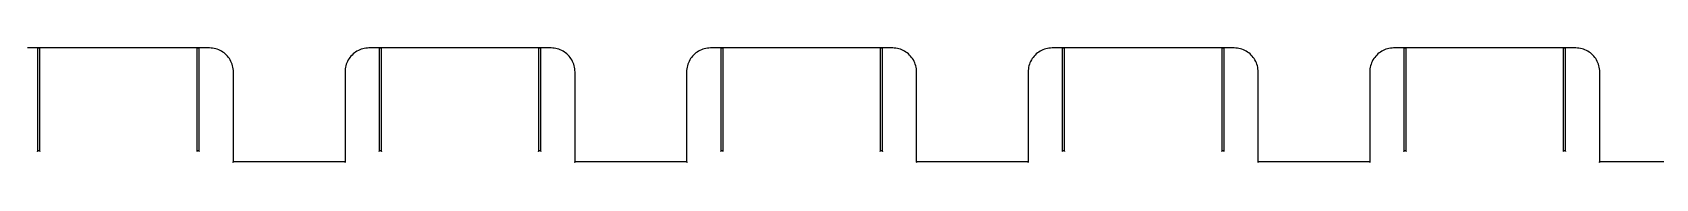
# Model space of a CAD drawing. Extents: x -4034 to 1909, y -3277 to 6509.
# Drawn here: x 149.2 to 290.3, y 1616.7 to 1626.7 of the extents above; entities that cross this region are included whole.
import ezdxf

# ---------------------------------------------------------------- set-up
doc = ezdxf.new("R2010")
doc.units = 0
doc.layers.add('Layer_1', color=7, linetype='CONTINUOUS')

msp = doc.modelspace()

# ---------------------------------------------------------------- linework, layer by layer
at = {"layer": 'Layer_1', "color": 7}
for points in [[(149.72, 1626.6743), (148.73, 1626.6743)], [(149.62, 1626.5743), (149.62, 1617.6642)], [(163.58, 1626.6743), (149.72, 1626.6743)], [(149.82, 1617.6642), (149.82, 1626.5743)], [(163.48, 1626.5743), (163.48, 1617.6642)], [(164.57, 1626.6743), (163.58, 1626.6743)], [(163.68, 1617.6642), (163.68, 1626.5743)], [(179.42, 1626.6743), (178.43, 1626.6743)], [(179.32, 1626.5743), (179.32, 1617.6642)], [(193.28, 1626.6743), (179.42, 1626.6743)], [(179.52, 1617.6642), (179.52, 1626.5743)], [(193.18, 1626.5743), (193.18, 1617.6642)], [(194.27, 1626.6743), (193.28, 1626.6743)], [(193.38, 1617.6642), (193.38, 1626.5743)], [(209.12, 1626.6743), (208.13, 1626.6743)], [(209.02, 1626.5743), (209.02, 1617.6642)], [(222.98, 1626.6743), (209.12, 1626.6743)], [(209.22, 1617.6642), (209.22, 1626.5743)], [(222.88, 1626.5743), (222.88, 1617.6642)], [(223.97, 1626.6743), (222.98, 1626.6743)], [(223.08, 1617.6642), (223.08, 1626.5743)], [(238.82, 1626.6743), (237.83, 1626.6743)], [(238.72, 1626.5743), (238.72, 1617.6642)], [(252.68, 1626.6743), (238.82, 1626.6743)], [(238.92, 1617.6642), (238.92, 1626.5743)], [(252.58, 1626.5743), (252.58, 1617.6642)], [(253.67, 1626.6743), (252.68, 1626.6743)], [(252.78, 1617.6642), (252.78, 1626.5743)], [(268.52, 1626.6743), (267.53, 1626.6743)], [(268.42, 1626.5743), (268.42, 1617.6642)], [(282.38, 1626.6743), (268.52, 1626.6743)], [(268.62, 1617.6642), (268.62, 1626.5743)], [(282.28, 1626.5743), (282.28, 1617.6642)], [(283.37, 1626.6743), (282.38, 1626.6743)], [(282.48, 1617.6642), (282.48, 1626.5743)], [(176.35, 1624.5943), (176.35, 1616.7742), (166.65, 1616.7742), (166.65, 1624.5943)], [(206.05, 1624.5943), (206.05, 1616.7742), (196.35, 1616.7742), (196.35, 1624.5943)], [(235.75, 1624.5943), (235.75, 1616.7742), (226.05, 1616.7742), (226.05, 1624.5943)], [(265.45, 1624.5943), (265.45, 1616.7742), (255.75, 1616.7742), (255.75, 1624.5943)], [(295.15, 1624.5943), (295.15, 1616.7742), (285.45, 1616.7742), (285.45, 1624.5943)]]:
    msp.add_lwpolyline(points, dxfattribs=at)
for points in [[(149.72, 1626.6743), (149.665, 1626.6743), (149.62, 1626.6293), (149.62, 1626.5743)], [(149.82, 1626.5743), (149.82, 1626.6293), (149.775, 1626.6743), (149.72, 1626.6743)], [(163.58, 1626.6743), (163.525, 1626.6743), (163.48, 1626.6293), (163.48, 1626.5743)], [(163.68, 1626.5743), (163.68, 1626.6293), (163.635, 1626.6743), (163.58, 1626.6743)], [(165.61, 1626.3953), (165.294, 1626.5783), (164.935, 1626.6743), (164.57, 1626.6743)], [(166.371, 1625.6343), (166.189, 1625.9503), (165.926, 1626.2123), (165.61, 1626.3953)], [(177.39, 1626.3953), (177.074, 1626.2123), (176.811, 1625.9503), (176.629, 1625.6343)], [(178.43, 1626.6743), (178.065, 1626.6743), (177.706, 1626.5783), (177.39, 1626.3953)], [(179.42, 1626.6743), (179.365, 1626.6743), (179.32, 1626.6293), (179.32, 1626.5743)], [(179.52, 1626.5743), (179.52, 1626.6293), (179.475, 1626.6743), (179.42, 1626.6743)], [(193.28, 1626.6743), (193.225, 1626.6743), (193.18, 1626.6293), (193.18, 1626.5743)], [(193.38, 1626.5743), (193.38, 1626.6293), (193.335, 1626.6743), (193.28, 1626.6743)], [(195.31, 1626.3953), (194.994, 1626.5783), (194.635, 1626.6743), (194.27, 1626.6743)], [(196.071, 1625.6343), (195.889, 1625.9503), (195.626, 1626.2123), (195.31, 1626.3953)], [(207.09, 1626.3953), (206.774, 1626.2123), (206.511, 1625.9503), (206.329, 1625.6343)], [(208.13, 1626.6743), (207.765, 1626.6743), (207.406, 1626.5783), (207.09, 1626.3953)], [(209.12, 1626.6743), (209.065, 1626.6743), (209.02, 1626.6293), (209.02, 1626.5743)], [(209.22, 1626.5743), (209.22, 1626.6293), (209.175, 1626.6743), (209.12, 1626.6743)], [(222.98, 1626.6743), (222.925, 1626.6743), (222.88, 1626.6293), (222.88, 1626.5743)], [(223.08, 1626.5743), (223.08, 1626.6293), (223.035, 1626.6743), (222.98, 1626.6743)], [(225.01, 1626.3953), (224.694, 1626.5783), (224.335, 1626.6743), (223.97, 1626.6743)], [(225.771, 1625.6343), (225.589, 1625.9503), (225.326, 1626.2123), (225.01, 1626.3953)], [(236.79, 1626.3953), (236.474, 1626.2123), (236.211, 1625.9503), (236.029, 1625.6343)], [(237.83, 1626.6743), (237.465, 1626.6743), (237.106, 1626.5783), (236.79, 1626.3953)], [(238.82, 1626.6743), (238.765, 1626.6743), (238.72, 1626.6293), (238.72, 1626.5743)], [(238.92, 1626.5743), (238.92, 1626.6293), (238.875, 1626.6743), (238.82, 1626.6743)], [(252.68, 1626.6743), (252.625, 1626.6743), (252.58, 1626.6293), (252.58, 1626.5743)], [(252.78, 1626.5743), (252.78, 1626.6293), (252.735, 1626.6743), (252.68, 1626.6743)], [(254.71, 1626.3953), (254.394, 1626.5783), (254.035, 1626.6743), (253.67, 1626.6743)], [(255.471, 1625.6343), (255.289, 1625.9503), (255.026, 1626.2123), (254.71, 1626.3953)], [(266.49, 1626.3953), (266.174, 1626.2123), (265.911, 1625.9503), (265.729, 1625.6343)], [(267.53, 1626.6743), (267.165, 1626.6743), (266.806, 1626.5783), (266.49, 1626.3953)], [(268.52, 1626.6743), (268.465, 1626.6743), (268.42, 1626.6293), (268.42, 1626.5743)], [(268.62, 1626.5743), (268.62, 1626.6293), (268.575, 1626.6743), (268.52, 1626.6743)], [(282.38, 1626.6743), (282.325, 1626.6743), (282.28, 1626.6293), (282.28, 1626.5743)], [(282.48, 1626.5743), (282.48, 1626.6293), (282.435, 1626.6743), (282.38, 1626.6743)], [(284.41, 1626.3953), (284.094, 1626.5783), (283.735, 1626.6743), (283.37, 1626.6743)], [(285.171, 1625.6343), (284.989, 1625.9503), (284.726, 1626.2123), (284.41, 1626.3953)], [(166.65, 1624.5943), (166.65, 1624.9593), (166.554, 1625.3173), (166.371, 1625.6343)], [(176.629, 1625.6343), (176.446, 1625.3173), (176.35, 1624.9593), (176.35, 1624.5943)], [(196.35, 1624.5943), (196.35, 1624.9593), (196.254, 1625.3173), (196.071, 1625.6343)], [(206.329, 1625.6343), (206.146, 1625.3173), (206.05, 1624.9593), (206.05, 1624.5943)], [(226.05, 1624.5943), (226.05, 1624.9593), (225.954, 1625.3173), (225.771, 1625.6343)], [(236.029, 1625.6343), (235.846, 1625.3173), (235.75, 1624.9593), (235.75, 1624.5943)], [(255.75, 1624.5943), (255.75, 1624.9593), (255.654, 1625.3173), (255.471, 1625.6343)], [(265.729, 1625.6343), (265.546, 1625.3173), (265.45, 1624.9593), (265.45, 1624.5943)], [(285.45, 1624.5943), (285.45, 1624.9593), (285.354, 1625.3173), (285.171, 1625.6343)], [(149.62, 1617.6642), (149.62, 1617.6812), (149.625, 1617.6982), (149.633, 1617.7142)], [(149.633, 1617.7142), (149.642, 1617.7292), (149.655, 1617.7412), (149.67, 1617.7502)], [(149.67, 1617.7502), (149.685, 1617.7602), (149.702, 1617.7642), (149.72, 1617.7642)], [(149.72, 1617.7642), (149.738, 1617.7642), (149.755, 1617.7642), (149.77, 1617.7502)], [(149.77, 1617.7502), (149.785, 1617.7402), (149.798, 1617.7292), (149.807, 1617.7142)], [(149.807, 1617.7142), (149.815, 1617.6982), (149.82, 1617.6812), (149.82, 1617.6642)], [(163.48, 1617.6642), (163.48, 1617.6812), (163.485, 1617.6982), (163.493, 1617.7142)], [(163.493, 1617.7142), (163.502, 1617.7292), (163.515, 1617.7412), (163.53, 1617.7502)], [(163.53, 1617.7502), (163.545, 1617.7602), (163.562, 1617.7642), (163.58, 1617.7642)], [(163.58, 1617.7642), (163.598, 1617.7642), (163.615, 1617.7642), (163.63, 1617.7502)], [(163.63, 1617.7502), (163.645, 1617.7402), (163.658, 1617.7292), (163.667, 1617.7142)], [(163.667, 1617.7142), (163.675, 1617.6982), (163.68, 1617.6812), (163.68, 1617.6642)], [(179.32, 1617.6642), (179.32, 1617.6812), (179.325, 1617.6982), (179.333, 1617.7142)], [(179.333, 1617.7142), (179.342, 1617.7292), (179.355, 1617.7412), (179.37, 1617.7502)], [(179.37, 1617.7502), (179.385, 1617.7602), (179.402, 1617.7642), (179.42, 1617.7642)], [(179.42, 1617.7642), (179.438, 1617.7642), (179.455, 1617.7642), (179.47, 1617.7502)], [(179.47, 1617.7502), (179.485, 1617.7402), (179.498, 1617.7292), (179.507, 1617.7142)], [(179.507, 1617.7142), (179.515, 1617.6982), (179.52, 1617.6812), (179.52, 1617.6642)], [(193.18, 1617.6642), (193.18, 1617.6812), (193.185, 1617.6982), (193.193, 1617.7142)], [(193.193, 1617.7142), (193.202, 1617.7292), (193.215, 1617.7412), (193.23, 1617.7502)], [(193.23, 1617.7502), (193.245, 1617.7602), (193.262, 1617.7642), (193.28, 1617.7642)], [(193.28, 1617.7642), (193.298, 1617.7642), (193.315, 1617.7642), (193.33, 1617.7502)], [(193.33, 1617.7502), (193.345, 1617.7402), (193.358, 1617.7292), (193.367, 1617.7142)], [(193.367, 1617.7142), (193.375, 1617.6982), (193.38, 1617.6812), (193.38, 1617.6642)], [(209.02, 1617.6642), (209.02, 1617.6812), (209.025, 1617.6982), (209.033, 1617.7142)], [(209.033, 1617.7142), (209.042, 1617.7292), (209.055, 1617.7412), (209.07, 1617.7502)], [(209.07, 1617.7502), (209.085, 1617.7602), (209.102, 1617.7642), (209.12, 1617.7642)], [(209.12, 1617.7642), (209.138, 1617.7642), (209.155, 1617.7642), (209.17, 1617.7502)], [(209.17, 1617.7502), (209.185, 1617.7402), (209.198, 1617.7292), (209.207, 1617.7142)], [(209.207, 1617.7142), (209.215, 1617.6982), (209.22, 1617.6812), (209.22, 1617.6642)], [(222.88, 1617.6642), (222.88, 1617.6812), (222.885, 1617.6982), (222.893, 1617.7142)], [(222.893, 1617.7142), (222.902, 1617.7292), (222.915, 1617.7412), (222.93, 1617.7502)], [(222.93, 1617.7502), (222.945, 1617.7602), (222.962, 1617.7642), (222.98, 1617.7642)], [(222.98, 1617.7642), (222.998, 1617.7642), (223.015, 1617.7642), (223.03, 1617.7502)], [(223.03, 1617.7502), (223.045, 1617.7402), (223.058, 1617.7292), (223.067, 1617.7142)], [(223.067, 1617.7142), (223.075, 1617.6982), (223.08, 1617.6812), (223.08, 1617.6642)], [(238.72, 1617.6642), (238.72, 1617.6812), (238.725, 1617.6982), (238.733, 1617.7142)], [(238.733, 1617.7142), (238.742, 1617.7292), (238.755, 1617.7412), (238.77, 1617.7502)], [(238.77, 1617.7502), (238.785, 1617.7602), (238.802, 1617.7642), (238.82, 1617.7642)], [(238.82, 1617.7642), (238.838, 1617.7642), (238.855, 1617.7642), (238.87, 1617.7502)], [(238.87, 1617.7502), (238.885, 1617.7402), (238.898, 1617.7292), (238.907, 1617.7142)], [(238.907, 1617.7142), (238.915, 1617.6982), (238.92, 1617.6812), (238.92, 1617.6642)], [(252.58, 1617.6642), (252.58, 1617.6812), (252.585, 1617.6982), (252.593, 1617.7142)], [(252.593, 1617.7142), (252.602, 1617.7292), (252.615, 1617.7412), (252.63, 1617.7502)], [(252.63, 1617.7502), (252.645, 1617.7602), (252.662, 1617.7642), (252.68, 1617.7642)], [(252.68, 1617.7642), (252.698, 1617.7642), (252.715, 1617.7642), (252.73, 1617.7502)], [(252.73, 1617.7502), (252.745, 1617.7402), (252.758, 1617.7292), (252.767, 1617.7142)], [(252.767, 1617.7142), (252.775, 1617.6982), (252.78, 1617.6812), (252.78, 1617.6642)], [(268.42, 1617.6642), (268.42, 1617.6812), (268.425, 1617.6982), (268.433, 1617.7142)], [(268.433, 1617.7142), (268.442, 1617.7292), (268.455, 1617.7412), (268.47, 1617.7502)], [(268.47, 1617.7502), (268.485, 1617.7602), (268.502, 1617.7642), (268.52, 1617.7642)], [(268.52, 1617.7642), (268.538, 1617.7642), (268.555, 1617.7642), (268.57, 1617.7502)], [(268.57, 1617.7502), (268.585, 1617.7402), (268.598, 1617.7292), (268.607, 1617.7142)], [(268.607, 1617.7142), (268.615, 1617.6982), (268.62, 1617.6812), (268.62, 1617.6642)], [(282.28, 1617.6642), (282.28, 1617.6812), (282.285, 1617.6982), (282.293, 1617.7142)], [(282.293, 1617.7142), (282.302, 1617.7292), (282.315, 1617.7412), (282.33, 1617.7502)], [(282.33, 1617.7502), (282.345, 1617.7602), (282.362, 1617.7642), (282.38, 1617.7642)], [(282.38, 1617.7642), (282.398, 1617.7642), (282.415, 1617.7642), (282.43, 1617.7502)], [(282.43, 1617.7502), (282.445, 1617.7402), (282.458, 1617.7292), (282.467, 1617.7142)], [(282.467, 1617.7142), (282.475, 1617.6982), (282.48, 1617.6812), (282.48, 1617.6642)], [(166.65, 1616.7742), (166.55, 1616.7742), (166.65, 1616.6742), (166.65, 1616.7742)], [(176.35, 1616.7742), (176.35, 1616.6742), (176.45, 1616.7742), (176.35, 1616.7742)], [(196.35, 1616.7742), (196.25, 1616.7742), (196.35, 1616.6742), (196.35, 1616.7742)], [(206.05, 1616.7742), (206.05, 1616.6742), (206.15, 1616.7742), (206.05, 1616.7742)], [(226.05, 1616.7742), (225.95, 1616.7742), (226.05, 1616.6742), (226.05, 1616.7742)], [(235.75, 1616.7742), (235.75, 1616.6742), (235.85, 1616.7742), (235.75, 1616.7742)], [(255.75, 1616.7742), (255.65, 1616.7742), (255.75, 1616.6742), (255.75, 1616.7742)], [(265.45, 1616.7742), (265.45, 1616.6742), (265.55, 1616.7742), (265.45, 1616.7742)], [(285.45, 1616.7742), (285.35, 1616.7742), (285.45, 1616.6742), (285.45, 1616.7742)]]:
    msp.add_open_spline(points, degree=3, dxfattribs=at)

doc.saveas('drawing.dxf')
